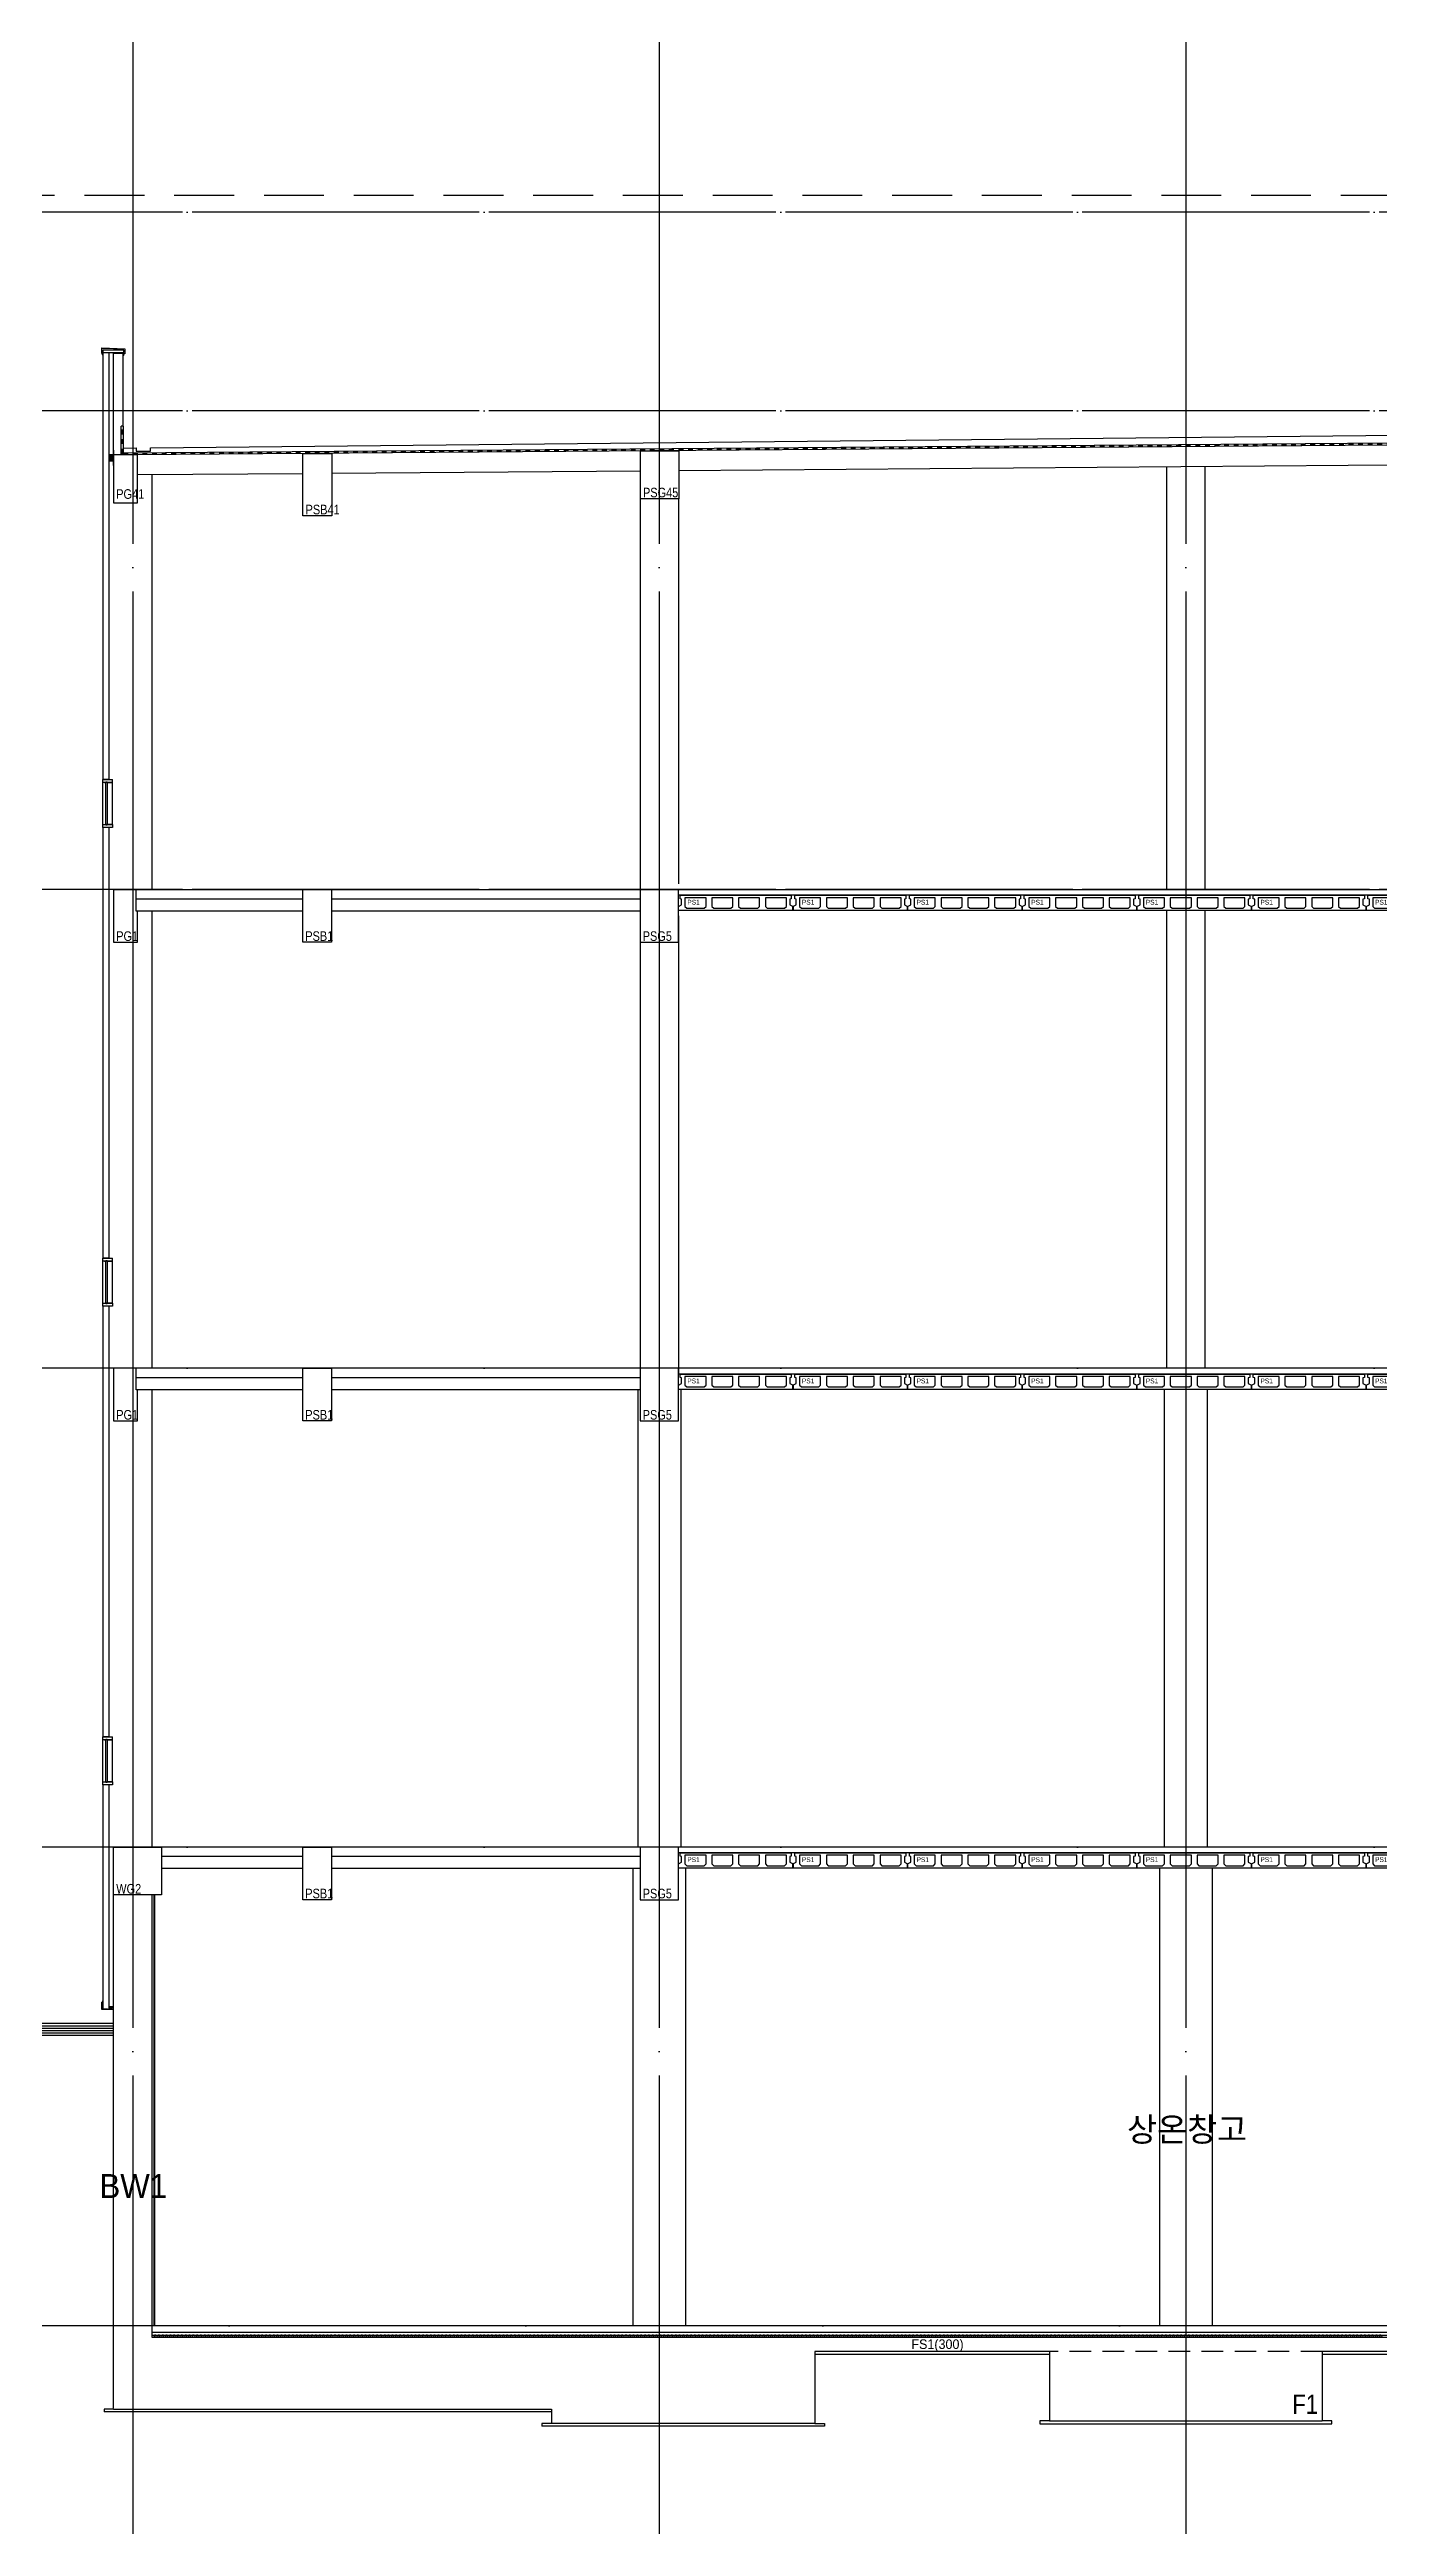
# Model space of a CAD drawing. Header units: millimetres. Extents: x 4754612 to 5801174, y 2368242 to 2777223.
# Drawn here: x 5450499 to 5478287, y 2406822 to 2458563 of the extents above; entities that cross this region are included whole.
import ezdxf
from ezdxf.enums import TextEntityAlignment as Align

# ---------------------------------------------------------------- set-up
doc = ezdxf.new("R2010")
doc.units = ezdxf.units.MM
doc.header["$LTSCALE"] = 1000
for name, pattern in [('03 단지-0902$0$HIDDEN', [0.375, 0.25, -0.125]), ('ACAD_ISO12W100', [21, 12, -3, 0, -3, 0, -3]), ('CEN', [6.2, 6, -0.1, 0, -0.1]), ('HID', [0.345, 0.225, -0.12]), ('HIDDEN', [2, 1, -1])]:
    doc.linetypes.add(name, pattern=pattern)
doc.layers.get('DEFPOINTS').update_dxf_attribs({"color": 151})
for name, color, linetype in [('A-ELE-8', 8, 'Continuous'), ('A-FIN-4', 9, 'Continuous'), ('A-FIN-5', 8, 'Continuous'), ('A-FIN-6', 6, 'Continuous'), ('A-HAT-251', 251, 'Continuous'), ('A-STEEL-7', 7, 'Continuous'), ('A-중심선', 10, 'CEN'), ('AA-DWXM-WIND', 4, 'Continuous'), ('CON', 2, 'Continuous'), ('ELE-06', 6, 'Continuous'), ('ELE-2', 4, 'Continuous'), ('ELE-3', 6, 'Continuous'), ('ELE06', 6, 'Continuous'), ('FIN-1', 9, 'Continuous'), ('HAT-252', 252, 'Continuous'), ('KZ_횡단_암선2', 8, 'ACAD_ISO12W100'), ('PIR판넬', 4, 'Continuous'), ('Xref_SEC$0$A-STL', 6, 'Continuous'), ('판넬_PIR 우레탄', 4, 'Continuous')]:
    doc.layers.add(name, color=color, linetype=linetype)
doc.layers.add('Guide-line', color=151, linetype='Continuous', plot=False)
doc.styles.add('A.NARROW', font='ARIALN.TTF')
doc.styles.add('돋움', font='')
doc.styles.get('돋움').set_extended_font_data('Dotum')

# ---------------------------------------------------------------- blocks, each defined once
blk = doc.blocks.new('zw$F401')
at = {"layer": 'CON'}
for points in [[(-2290, -200), (-2290, -80), (-2320, -70), (-2320, 0), (0, 0), (0, -70), (-30, -80), (-30, -200), (38, -230), (38, -308), (26, -320), (-2346, -320), (-2358, -308), (-2358, -230)], [(-1660, -50), (-1660, -230), (-1620, -270), (-1260, -270), (-1220, -230), (-1220, -50)], [(-660, -50), (-1100, -50), (-1100, -230), (-1060, -270), (-700, -270), (-660, -230)]]:
    blk.add_lwpolyline(points, close=True, dxfattribs=at)
for points in [[(-1780, -50), (-2220, -50), (-2220, -230), (-2180, -270), (-1820, -270), (-1780, -230), (-1780, -50)], [(-540, -50), (-540, -230), (-500, -270), (-140, -270), (-100, -230), (-100, -50), (-540, -50)]]:
    blk.add_lwpolyline(points, dxfattribs=at)
at = {"layer": 'DEFPOINTS', "style": 'A.NARROW'}
blk.add_text('PS1', height=100, dxfattribs=at).set_placement((-2171, -144), align=Align.MIDDLE_LEFT)
blk = doc.blocks.new('*U31')
at = {"layer": 'AA-DWXM-WIND', "color": 250}
for p, q in [((0, 60), (0, 940)), ((200, 60), (200, 940))]:
    blk.add_line(p, q, dxfattribs=at)
at = {"layer": 'AA-DWXM-WIND'}
for p, q in [((113, 943), (137, 943)), ((113, 57), (137, 57)), ((163, 60), (140, 60))]:
    blk.add_line(p, q, dxfattribs=at)
for points in [[(200, 940), (200, 1000), (0, 1000)], [(0, 940), (110, 940), (0, 940), (0, 1000)], [(109, 940), (111, 937), (112, 937), (113, 936)], [(110, 940), (112, 946), (138, 946), (140, 940)], [(137, 57), (137, 943), (113, 943), (113, 57)], [(141, 940), (139, 937), (138, 937), (137, 936)], [(163, 940), (140, 940), (200, 940)], [(0, 60), (110, 60), (0, 60), (0, 0), (200, 0), (200, 60), (140, 60), (138, 54), (112, 54), (110, 60)], [(109, 60), (111, 63), (112, 63), (113, 64)], [(141, 60), (139, 63), (138, 63), (137, 64)]]:
    blk.add_lwpolyline(points, dxfattribs=at)
blk = doc.blocks.new('A$C73470D34')
at = {"layer": 'CON'}
blk.add_lwpolyline([(0, 0), (0, -1100), (500, -1100), (500, -450), (470, -450), (470, 0)], close=True, dxfattribs=at)
at = {"layer": 'DEFPOINTS', "style": 'A.NARROW'}
blk.add_text('PG1', height=200, dxfattribs=at).set_placement((54, -972, 0), align=Align.MIDDLE_LEFT)
blk = doc.blocks.new('zw$96D2')
at = {"layer": 'CON'}
blk.add_lwpolyline([(1000, -1000), (0, -1000), (0, 0), (1000, 0)], close=True, dxfattribs=at)
at = {"layer": 'DEFPOINTS', "style": 'A.NARROW'}
blk.add_text('WG2', height=200, dxfattribs=at).set_placement((54, -872, 0), align=Align.MIDDLE_LEFT)
blk = doc.blocks.new('각-50X100')
at = {"layer": 'A-STEEL-7', "color": 1}
for p, q in [((-22.7, -2.3), (22.7, -97.7)), ((-22.7, -97.7), (22.7, -2.3))]:
    blk.add_line(p, q, dxfattribs=at)
at = {"layer": 'A-STEEL-7'}
blk.add_lwpolyline([(-25, 0), (25, 0), (25, -100), (-25, -100)], close=True, dxfattribs=at)
at = {"layer": 'A-STEEL-7', "color": 251}
blk.add_lwpolyline([(-22.7, -2.3), (22.7, -2.3), (22.7, -97.7), (-22.7, -97.7)], close=True, dxfattribs=at)
blk = doc.blocks.new('*U198')
at = {"layer": 'A-HAT-251'}
for points in [[(-66427, 0), (-66455, 0), (-66467, 45), (-66495, 45), (-66507, 0)], [(-66347, 0), (-66375, 0), (-66387, 45), (-66415, 45), (-66427, 0)], [(-66267, 0), (-66295, 0), (-66307, 45), (-66335, 45), (-66347, 0)], [(-66187, 0), (-66215, 0), (-66227, 45), (-66255, 45), (-66267, 0)], [(-66107, 0), (-66135, 0), (-66147, 45), (-66175, 45), (-66187, 0)], [(-66027, 0), (-66055, 0), (-66067, 45), (-66095, 45), (-66107, 0)], [(-65947, 0), (-65975, 0), (-65987, 45), (-66015, 45), (-66027, 0)], [(-65867, 0), (-65895, 0), (-65907, 45), (-65935, 45), (-65947, 0)], [(-65787, 0), (-65815, 0), (-65827, 45), (-65855, 45), (-65867, 0)], [(-65707, 0), (-65735, 0), (-65747, 45), (-65775, 45), (-65787, 0)], [(-65627, 0), (-65655, 0), (-65667, 45), (-65695, 45), (-65707, 0)], [(-65547, 0), (-65575, 0), (-65587, 45), (-65615, 45), (-65627, 0)], [(-65467, 0), (-65495, 0), (-65507, 45), (-65535, 45), (-65547, 0)], [(-65387, 0), (-65415, 0), (-65427, 45), (-65455, 45), (-65467, 0)], [(-65307, 0), (-65335, 0), (-65347, 45), (-65375, 45), (-65387, 0)], [(-65227, 0), (-65255, 0), (-65267, 45), (-65295, 45), (-65307, 0)], [(-65147, 0), (-65175, 0), (-65187, 45), (-65215, 45), (-65227, 0)], [(-65067, 0), (-65095, 0), (-65107, 45), (-65135, 45), (-65147, 0)], [(-64987, 0), (-65015, 0), (-65027, 45), (-65055, 45), (-65067, 0)], [(-64907, 0), (-64935, 0), (-64947, 45), (-64975, 45), (-64987, 0)], [(-64827, 0), (-64855, 0), (-64867, 45), (-64895, 45), (-64907, 0)], [(-64747, 0), (-64775, 0), (-64787, 45), (-64815, 45), (-64827, 0)], [(-64667, 0), (-64695, 0), (-64707, 45), (-64735, 45), (-64747, 0)], [(-64587, 0), (-64615, 0), (-64627, 45), (-64655, 45), (-64667, 0)], [(-64507, 0), (-64535, 0), (-64547, 45), (-64575, 45), (-64587, 0)], [(-64427, 0), (-64455, 0), (-64467, 45), (-64495, 45), (-64507, 0)], [(-64347, 0), (-64375, 0), (-64387, 45), (-64415, 45), (-64427, 0)], [(-64267, 0), (-64295, 0), (-64307, 45), (-64335, 45), (-64347, 0)], [(-64187, 0), (-64215, 0), (-64227, 45), (-64255, 45), (-64267, 0)], [(-64107, 0), (-64135, 0), (-64147, 45), (-64175, 45), (-64187, 0)], [(-64027, 0), (-64055, 0), (-64067, 45), (-64095, 45), (-64107, 0)], [(-63947, 0), (-63975, 0), (-63987, 45), (-64015, 45), (-64027, 0)], [(-63867, 0), (-63895, 0), (-63907, 45), (-63935, 45), (-63947, 0)], [(-63787, 0), (-63815, 0), (-63827, 45), (-63855, 45), (-63867, 0)], [(-63707, 0), (-63735, 0), (-63747, 45), (-63775, 45), (-63787, 0)], [(-63627, 0), (-63655, 0), (-63667, 45), (-63695, 45), (-63707, 0)], [(-63547, 0), (-63575, 0), (-63587, 45), (-63615, 45), (-63627, 0)], [(-63467, 0), (-63495, 0), (-63507, 45), (-63535, 45), (-63547, 0)], [(-63387, 0), (-63415, 0), (-63427, 45), (-63455, 45), (-63467, 0)], [(-63307, 0), (-63335, 0), (-63347, 45), (-63375, 45), (-63387, 0)], [(-63227, 0), (-63255, 0), (-63267, 45), (-63295, 45), (-63307, 0)], [(-63147, 0), (-63175, 0), (-63187, 45), (-63215, 45), (-63227, 0)], [(-63067, 0), (-63095, 0), (-63107, 45), (-63135, 45), (-63147, 0)], [(-62987, 0), (-63015, 0), (-63027, 45), (-63055, 45), (-63067, 0)], [(-62907, 0), (-62935, 0), (-62947, 45), (-62975, 45), (-62987, 0)], [(-62827, 0), (-62855, 0), (-62867, 45), (-62895, 45), (-62907, 0)], [(-62747, 0), (-62775, 0), (-62787, 45), (-62815, 45), (-62827, 0)], [(-62667, 0), (-62695, 0), (-62707, 45), (-62735, 45), (-62747, 0)], [(-62587, 0), (-62615, 0), (-62627, 45), (-62655, 45), (-62667, 0)], [(-62507, 0), (-62535, 0), (-62547, 45), (-62575, 45), (-62587, 0)], [(-62427, 0), (-62455, 0), (-62467, 45), (-62495, 45), (-62507, 0)], [(-62347, 0), (-62375, 0), (-62387, 45), (-62415, 45), (-62427, 0)], [(-62267, 0), (-62295, 0), (-62307, 45), (-62335, 45), (-62347, 0)], [(-62187, 0), (-62215, 0), (-62227, 45), (-62255, 45), (-62267, 0)], [(-62107, 0), (-62135, 0), (-62147, 45), (-62175, 45), (-62187, 0)], [(-62027, 0), (-62055, 0), (-62067, 45), (-62095, 45), (-62107, 0)], [(-61947, 0), (-61975, 0), (-61987, 45), (-62015, 45), (-62027, 0)], [(-61867, 0), (-61895, 0), (-61907, 45), (-61935, 45), (-61947, 0)], [(-61787, 0), (-61815, 0), (-61827, 45), (-61855, 45), (-61867, 0)], [(-61707, 0), (-61735, 0), (-61747, 45), (-61775, 45), (-61787, 0)], [(-61627, 0), (-61655, 0), (-61667, 45), (-61695, 45), (-61707, 0)], [(-61547, 0), (-61575, 0), (-61587, 45), (-61615, 45), (-61627, 0)], [(-61467, 0), (-61495, 0), (-61507, 45), (-61535, 45), (-61547, 0)], [(-61387, 0), (-61415, 0), (-61427, 45), (-61455, 45), (-61467, 0)], [(-61307, 0), (-61335, 0), (-61347, 45), (-61375, 45), (-61387, 0)], [(-61227, 0), (-61255, 0), (-61267, 45), (-61295, 45), (-61307, 0)], [(-61147, 0), (-61175, 0), (-61187, 45), (-61215, 45), (-61227, 0)], [(-61067, 0), (-61095, 0), (-61107, 45), (-61135, 45), (-61147, 0)], [(-60987, 0), (-61015, 0), (-61027, 45), (-61055, 45), (-61067, 0)], [(-60907, 0), (-60935, 0), (-60947, 45), (-60975, 45), (-60987, 0)], [(-60827, 0), (-60855, 0), (-60867, 45), (-60895, 45), (-60907, 0)], [(-60747, 0), (-60775, 0), (-60787, 45), (-60815, 45), (-60827, 0)], [(-60667, 0), (-60695, 0), (-60707, 45), (-60735, 45), (-60747, 0)], [(-60587, 0), (-60615, 0), (-60627, 45), (-60655, 45), (-60667, 0)], [(-60507, 0), (-60535, 0), (-60547, 45), (-60575, 45), (-60587, 0)], [(-60427, 0), (-60455, 0), (-60467, 45), (-60495, 45), (-60507, 0)], [(-60347, 0), (-60375, 0), (-60387, 45), (-60415, 45), (-60427, 0)], [(-60267, 0), (-60295, 0), (-60307, 45), (-60335, 45), (-60347, 0)], [(-60187, 0), (-60215, 0), (-60227, 45), (-60255, 45), (-60267, 0)], [(-60107, 0), (-60135, 0), (-60147, 45), (-60175, 45), (-60187, 0)], [(-60027, 0), (-60055, 0), (-60067, 45), (-60095, 45), (-60107, 0)], [(-59947, 0), (-59975, 0), (-59987, 45), (-60015, 45), (-60027, 0)], [(-59867, 0), (-59895, 0), (-59907, 45), (-59935, 45), (-59947, 0)], [(-59787, 0), (-59815, 0), (-59827, 45), (-59855, 45), (-59867, 0)], [(-59707, 0), (-59735, 0), (-59747, 45), (-59775, 45), (-59787, 0)], [(-59627, 0), (-59655, 0), (-59667, 45), (-59695, 45), (-59707, 0)], [(-59547, 0), (-59575, 0), (-59587, 45), (-59615, 45), (-59627, 0)], [(-59467, 0), (-59495, 0), (-59507, 45), (-59535, 45), (-59547, 0)], [(-59387, 0), (-59415, 0), (-59427, 45), (-59455, 45), (-59467, 0)], [(-59307, 0), (-59335, 0), (-59347, 45), (-59375, 45), (-59387, 0)], [(-59227, 0), (-59255, 0), (-59267, 45), (-59295, 45), (-59307, 0)], [(-59147, 0), (-59175, 0), (-59187, 45), (-59215, 45), (-59227, 0)], [(-59067, 0), (-59095, 0), (-59107, 45), (-59135, 45), (-59147, 0)], [(-58987, 0), (-59015, 0), (-59027, 45), (-59055, 45), (-59067, 0)], [(-58907, 0), (-58935, 0), (-58947, 45), (-58975, 45), (-58987, 0)], [(-58827, 0), (-58855, 0), (-58867, 45), (-58895, 45), (-58907, 0)], [(-58747, 0), (-58775, 0), (-58787, 45), (-58815, 45), (-58827, 0)], [(-58667, 0), (-58695, 0), (-58707, 45), (-58735, 45), (-58747, 0)], [(-58587, 0), (-58615, 0), (-58627, 45), (-58655, 45), (-58667, 0)], [(-58507, 0), (-58535, 0), (-58547, 45), (-58575, 45), (-58587, 0)], [(-58427, 0), (-58455, 0), (-58467, 45), (-58495, 45), (-58507, 0)], [(-58347, 0), (-58375, 0), (-58387, 45), (-58415, 45), (-58427, 0)], [(-58267, 0), (-58295, 0), (-58307, 45), (-58335, 45), (-58347, 0)], [(-58187, 0), (-58215, 0), (-58227, 45), (-58255, 45), (-58267, 0)], [(-58107, 0), (-58135, 0), (-58147, 45), (-58175, 45), (-58187, 0)], [(-58027, 0), (-58055, 0), (-58067, 45), (-58095, 45), (-58107, 0)], [(-57947, 0), (-57975, 0), (-57987, 45), (-58015, 45), (-58027, 0)], [(-57867, 0), (-57895, 0), (-57907, 45), (-57935, 45), (-57947, 0)], [(-57787, 0), (-57815, 0), (-57827, 45), (-57855, 45), (-57867, 0)], [(-57707, 0), (-57735, 0), (-57747, 45), (-57775, 45), (-57787, 0)], [(-57627, 0), (-57655, 0), (-57667, 45), (-57695, 45), (-57707, 0)], [(-57547, 0), (-57575, 0), (-57587, 45), (-57615, 45), (-57627, 0)], [(-57467, 0), (-57495, 0), (-57507, 45), (-57535, 45), (-57547, 0)], [(-57387, 0), (-57415, 0), (-57427, 45), (-57455, 45), (-57467, 0)], [(-57307, 0), (-57335, 0), (-57347, 45), (-57375, 45), (-57387, 0)], [(-57227, 0), (-57255, 0), (-57267, 45), (-57295, 45), (-57307, 0)], [(-57147, 0), (-57175, 0), (-57187, 45), (-57215, 45), (-57227, 0)], [(-57067, 0), (-57095, 0), (-57107, 45), (-57135, 45), (-57147, 0)], [(-56987, 0), (-57015, 0), (-57027, 45), (-57055, 45), (-57067, 0)], [(-56907, 0), (-56935, 0), (-56947, 45), (-56975, 45), (-56987, 0)], [(-56827, 0), (-56855, 0), (-56867, 45), (-56895, 45), (-56907, 0)], [(-56747, 0), (-56775, 0), (-56787, 45), (-56815, 45), (-56827, 0)], [(-56667, 0), (-56695, 0), (-56707, 45), (-56735, 45), (-56747, 0)], [(-56587, 0), (-56615, 0), (-56627, 45), (-56655, 45), (-56667, 0)], [(-56507, 0), (-56535, 0), (-56547, 45), (-56575, 45), (-56587, 0)], [(-56427, 0), (-56455, 0), (-56467, 45), (-56495, 45), (-56507, 0)], [(-56347, 0), (-56375, 0), (-56387, 45), (-56415, 45), (-56427, 0)], [(-56267, 0), (-56295, 0), (-56307, 45), (-56335, 45), (-56347, 0)], [(-56187, 0), (-56215, 0), (-56227, 45), (-56255, 45), (-56267, 0)], [(-56107, 0), (-56135, 0), (-56147, 45), (-56175, 45), (-56187, 0)], [(-56027, 0), (-56055, 0), (-56067, 45), (-56095, 45), (-56107, 0)], [(-55947, 0), (-55975, 0), (-55987, 45), (-56015, 45), (-56027, 0)], [(-55867, 0), (-55895, 0), (-55907, 45), (-55935, 45), (-55947, 0)], [(-55787, 0), (-55815, 0), (-55827, 45), (-55855, 45), (-55867, 0)], [(-55707, 0), (-55735, 0), (-55747, 45), (-55775, 45), (-55787, 0)], [(-55627, 0), (-55655, 0), (-55667, 45), (-55695, 45), (-55707, 0)], [(-55547, 0), (-55575, 0), (-55587, 45), (-55615, 45), (-55627, 0)], [(-55467, 0), (-55495, 0), (-55507, 45), (-55535, 45), (-55547, 0)], [(-55387, 0), (-55415, 0), (-55427, 45), (-55455, 45), (-55467, 0)], [(-55307, 0), (-55335, 0), (-55347, 45), (-55375, 45), (-55387, 0)], [(-55227, 0), (-55255, 0), (-55267, 45), (-55295, 45), (-55307, 0)], [(-55147, 0), (-55175, 0), (-55187, 45), (-55215, 45), (-55227, 0)], [(-55067, 0), (-55095, 0), (-55107, 45), (-55135, 45), (-55147, 0)], [(-54987, 0), (-55015, 0), (-55027, 45), (-55055, 45), (-55067, 0)], [(-54907, 0), (-54935, 0), (-54947, 45), (-54975, 45), (-54987, 0)], [(-54827, 0), (-54855, 0), (-54867, 45), (-54895, 45), (-54907, 0)], [(-54747, 0), (-54775, 0), (-54787, 45), (-54815, 45), (-54827, 0)], [(-54667, 0), (-54695, 0), (-54707, 45), (-54735, 45), (-54747, 0)], [(-54587, 0), (-54615, 0), (-54627, 45), (-54655, 45), (-54667, 0)], [(-54507, 0), (-54535, 0), (-54547, 45), (-54575, 45), (-54587, 0)], [(-54427, 0), (-54455, 0), (-54467, 45), (-54495, 45), (-54507, 0)], [(-54347, 0), (-54375, 0), (-54387, 45), (-54415, 45), (-54427, 0)], [(-54267, 0), (-54295, 0), (-54307, 45), (-54335, 45), (-54347, 0)], [(-54187, 0), (-54215, 0), (-54227, 45), (-54255, 45), (-54267, 0)], [(-54107, 0), (-54135, 0), (-54147, 45), (-54175, 45), (-54187, 0)], [(-54027, 0), (-54055, 0), (-54067, 45), (-54095, 45), (-54107, 0)], [(-53947, 0), (-53975, 0), (-53987, 45), (-54015, 45), (-54027, 0)], [(-53867, 0), (-53895, 0), (-53907, 45), (-53935, 45), (-53947, 0)], [(-53787, 0), (-53815, 0), (-53827, 45), (-53855, 45), (-53867, 0)], [(-53707, 0), (-53735, 0), (-53747, 45), (-53775, 45), (-53787, 0)], [(-53627, 0), (-53655, 0), (-53667, 45), (-53695, 45), (-53707, 0)], [(-53547, 0), (-53575, 0), (-53587, 45), (-53615, 45), (-53627, 0)], [(-53467, 0), (-53495, 0), (-53507, 45), (-53535, 45), (-53547, 0)], [(-53387, 0), (-53415, 0), (-53427, 45), (-53455, 45), (-53467, 0)], [(-53307, 0), (-53335, 0), (-53347, 45), (-53375, 45), (-53387, 0)], [(-53227, 0), (-53255, 0), (-53267, 45), (-53295, 45), (-53307, 0)], [(-53147, 0), (-53175, 0), (-53187, 45), (-53215, 45), (-53227, 0)], [(-53067, 0), (-53095, 0), (-53107, 45), (-53135, 45), (-53147, 0)], [(-52987, 0), (-53015, 0), (-53027, 45), (-53055, 45), (-53067, 0)], [(-52907, 0), (-52935, 0), (-52947, 45), (-52975, 45), (-52987, 0)], [(-52827, 0), (-52855, 0), (-52867, 45), (-52895, 45), (-52907, 0)], [(-52747, 0), (-52775, 0), (-52787, 45), (-52815, 45), (-52827, 0)], [(-52667, 0), (-52695, 0), (-52707, 45), (-52735, 45), (-52747, 0)], [(-52587, 0), (-52615, 0), (-52627, 45), (-52655, 45), (-52667, 0)], [(-52507, 0), (-52535, 0), (-52547, 45), (-52575, 45), (-52587, 0)], [(-52427, 0), (-52455, 0), (-52467, 45), (-52495, 45), (-52507, 0)], [(-52347, 0), (-52375, 0), (-52387, 45), (-52415, 45), (-52427, 0)], [(-52267, 0), (-52295, 0), (-52307, 45), (-52335, 45), (-52347, 0)], [(-52187, 0), (-52215, 0), (-52227, 45), (-52255, 45), (-52267, 0)], [(-52107, 0), (-52135, 0), (-52147, 45), (-52175, 45), (-52187, 0)], [(-52027, 0), (-52055, 0), (-52067, 45), (-52095, 45), (-52107, 0)], [(-51947, 0), (-51975, 0), (-51987, 45), (-52015, 45), (-52027, 0)], [(-51867, 0), (-51895, 0), (-51907, 45), (-51935, 45), (-51947, 0)], [(-51787, 0), (-51815, 0), (-51827, 45), (-51855, 45), (-51867, 0)], [(-51707, 0), (-51735, 0), (-51747, 45), (-51775, 45), (-51787, 0)], [(-51627, 0), (-51655, 0), (-51667, 45), (-51695, 45), (-51707, 0)], [(-51547, 0), (-51575, 0), (-51587, 45), (-51615, 45), (-51627, 0)], [(-51467, 0), (-51495, 0), (-51507, 45), (-51535, 45), (-51547, 0)], [(-51387, 0), (-51415, 0), (-51427, 45), (-51455, 45), (-51467, 0)], [(-51307, 0), (-51335, 0), (-51347, 45), (-51375, 45), (-51387, 0)], [(-51227, 0), (-51255, 0), (-51267, 45), (-51295, 45), (-51307, 0)], [(-51147, 0), (-51175, 0), (-51187, 45), (-51215, 45), (-51227, 0)], [(-51067, 0), (-51095, 0), (-51107, 45), (-51135, 45), (-51147, 0)], [(-50987, 0), (-51015, 0), (-51027, 45), (-51055, 45), (-51067, 0)], [(-50907, 0), (-50935, 0), (-50947, 45), (-50975, 45), (-50987, 0)], [(-50827, 0), (-50855, 0), (-50867, 45), (-50895, 45), (-50907, 0)], [(-50747, 0), (-50775, 0), (-50787, 45), (-50815, 45), (-50827, 0)], [(-50667, 0), (-50695, 0), (-50707, 45), (-50735, 45), (-50747, 0)], [(-50587, 0), (-50615, 0), (-50627, 45), (-50655, 45), (-50667, 0)], [(-50507, 0), (-50535, 0), (-50547, 45), (-50575, 45), (-50587, 0)], [(-50427, 0), (-50455, 0), (-50467, 45), (-50495, 45), (-50507, 0)], [(-50347, 0), (-50375, 0), (-50387, 45), (-50415, 45), (-50427, 0)], [(-50267, 0), (-50295, 0), (-50307, 45), (-50335, 45), (-50347, 0)], [(-50187, 0), (-50215, 0), (-50227, 45), (-50255, 45), (-50267, 0)], [(-50107, 0), (-50135, 0), (-50147, 45), (-50175, 45), (-50187, 0)], [(-50027, 0), (-50055, 0), (-50067, 45), (-50095, 45), (-50107, 0)], [(-49947, 0), (-49975, 0), (-49987, 45), (-50015, 45), (-50027, 0)], [(-49867, 0), (-49895, 0), (-49907, 45), (-49935, 45), (-49947, 0)], [(-49787, 0), (-49815, 0), (-49827, 45), (-49855, 45), (-49867, 0)], [(-49707, 0), (-49735, 0), (-49747, 45), (-49775, 45), (-49787, 0)], [(-49627, 0), (-49655, 0), (-49667, 45), (-49695, 45), (-49707, 0)], [(-49547, 0), (-49575, 0), (-49587, 45), (-49615, 45), (-49627, 0)], [(-49467, 0), (-49495, 0), (-49507, 45), (-49535, 45), (-49547, 0)], [(-49387, 0), (-49415, 0), (-49427, 45), (-49455, 45), (-49467, 0)], [(-49307, 0), (-49335, 0), (-49347, 45), (-49375, 45), (-49387, 0)], [(-49227, 0), (-49255, 0), (-49267, 45), (-49295, 45), (-49307, 0)], [(-49147, 0), (-49175, 0), (-49187, 45), (-49215, 45), (-49227, 0)], [(-49067, 0), (-49095, 0), (-49107, 45), (-49135, 45), (-49147, 0)], [(-48987, 0), (-49015, 0), (-49027, 45), (-49055, 45), (-49067, 0)], [(-48907, 0), (-48935, 0), (-48947, 45), (-48975, 45), (-48987, 0)], [(-48827, 0), (-48855, 0), (-48867, 45), (-48895, 45), (-48907, 0)], [(-48747, 0), (-48775, 0), (-48787, 45), (-48815, 45), (-48827, 0)], [(-48667, 0), (-48695, 0), (-48707, 45), (-48735, 45), (-48747, 0)], [(-48587, 0), (-48615, 0), (-48627, 45), (-48655, 45), (-48667, 0)], [(-48507, 0), (-48535, 0), (-48547, 45), (-48575, 45), (-48587, 0)], [(-48427, 0), (-48455, 0), (-48467, 45), (-48495, 45), (-48507, 0)], [(-48347, 0), (-48375, 0), (-48387, 45), (-48415, 45), (-48427, 0)], [(-48267, 0), (-48295, 0), (-48307, 45), (-48335, 45), (-48347, 0)], [(-48187, 0), (-48215, 0), (-48227, 45), (-48255, 45), (-48267, 0)], [(-48107, 0), (-48135, 0), (-48147, 45), (-48175, 45), (-48187, 0)], [(-48027, 0), (-48055, 0), (-48067, 45), (-48095, 45), (-48107, 0)], [(-47947, 0), (-47975, 0), (-47987, 45), (-48015, 45), (-48027, 0)], [(-47867, 0), (-47895, 0), (-47907, 45), (-47935, 45), (-47947, 0)], [(-47787, 0), (-47815, 0), (-47827, 45), (-47855, 45), (-47867, 0)], [(-47707, 0), (-47735, 0), (-47747, 45), (-47775, 45), (-47787, 0)], [(-47627, 0), (-47655, 0), (-47667, 45), (-47695, 45), (-47707, 0)], [(-47547, 0), (-47575, 0), (-47587, 45), (-47615, 45), (-47627, 0)], [(-47467, 0), (-47495, 0), (-47507, 45), (-47535, 45), (-47547, 0)], [(-47387, 0), (-47415, 0), (-47427, 45), (-47455, 45), (-47467, 0)], [(-47307, 0), (-47335, 0), (-47347, 45), (-47375, 45), (-47387, 0)], [(-47227, 0), (-47255, 0), (-47267, 45), (-47295, 45), (-47307, 0)], [(-47147, 0), (-47175, 0), (-47187, 45), (-47215, 45), (-47227, 0)], [(-47067, 0), (-47095, 0), (-47107, 45), (-47135, 45), (-47147, 0)], [(-46987, 0), (-47015, 0), (-47027, 45), (-47055, 45), (-47067, 0)], [(-46907, 0), (-46935, 0), (-46947, 45), (-46975, 45), (-46987, 0)], [(-46827, 0), (-46855, 0), (-46867, 45), (-46895, 45), (-46907, 0)], [(-46747, 0), (-46775, 0), (-46787, 45), (-46815, 45), (-46827, 0)], [(-46667, 0), (-46695, 0), (-46707, 45), (-46735, 45), (-46747, 0)], [(-46587, 0), (-46615, 0), (-46627, 45), (-46655, 45), (-46667, 0)], [(-46507, 0), (-46535, 0), (-46547, 45), (-46575, 45), (-46587, 0)], [(-46427, 0), (-46455, 0), (-46467, 45), (-46495, 45), (-46507, 0)], [(-46347, 0), (-46375, 0), (-46387, 45), (-46415, 45), (-46427, 0)], [(-46267, 0), (-46295, 0), (-46307, 45), (-46335, 45), (-46347, 0)], [(-46187, 0), (-46215, 0), (-46227, 45), (-46255, 45), (-46267, 0)], [(-46107, 0), (-46135, 0), (-46147, 45), (-46175, 45), (-46187, 0)], [(-46027, 0), (-46055, 0), (-46067, 45), (-46095, 45), (-46107, 0)], [(-45947, 0), (-45975, 0), (-45987, 45), (-46015, 45), (-46027, 0)], [(-45867, 0), (-45895, 0), (-45907, 45), (-45935, 45), (-45947, 0)], [(-45787, 0), (-45815, 0), (-45827, 45), (-45855, 45), (-45867, 0)], [(-45707, 0), (-45735, 0), (-45747, 45), (-45775, 45), (-45787, 0)], [(-45627, 0), (-45655, 0), (-45667, 45), (-45695, 45), (-45707, 0)], [(-45547, 0), (-45575, 0), (-45587, 45), (-45615, 45), (-45627, 0)], [(-45467, 0), (-45495, 0), (-45507, 45), (-45535, 45), (-45547, 0)], [(-45387, 0), (-45415, 0), (-45427, 45), (-45455, 45), (-45467, 0)], [(-45307, 0), (-45335, 0), (-45347, 45), (-45375, 45), (-45387, 0)], [(-45227, 0), (-45255, 0), (-45267, 45), (-45295, 45), (-45307, 0)], [(-45147, 0), (-45175, 0), (-45187, 45), (-45215, 45), (-45227, 0)], [(-45067, 0), (-45095, 0), (-45107, 45), (-45135, 45), (-45147, 0)], [(-44987, 0), (-45015, 0), (-45027, 45), (-45055, 45), (-45067, 0)], [(-44907, 0), (-44935, 0), (-44947, 45), (-44975, 45), (-44987, 0)], [(-44827, 0), (-44855, 0), (-44867, 45), (-44895, 45), (-44907, 0)], [(-44747, 0), (-44775, 0), (-44787, 45), (-44815, 45), (-44827, 0)], [(-44667, 0), (-44695, 0), (-44707, 45), (-44735, 45), (-44747, 0)], [(-44587, 0), (-44615, 0), (-44627, 45), (-44655, 45), (-44667, 0)], [(-44507, 0), (-44535, 0), (-44547, 45), (-44575, 45), (-44587, 0)], [(-44427, 0), (-44455, 0), (-44467, 45), (-44495, 45), (-44507, 0)], [(-44347, 0), (-44375, 0), (-44387, 45), (-44415, 45), (-44427, 0)], [(-44267, 0), (-44295, 0), (-44307, 45), (-44335, 45), (-44347, 0)], [(-44187, 0), (-44215, 0), (-44227, 45), (-44255, 45), (-44267, 0)], [(-44107, 0), (-44135, 0), (-44147, 45), (-44175, 45), (-44187, 0)], [(-44027, 0), (-44055, 0), (-44067, 45), (-44095, 45), (-44107, 0)], [(-43947, 0), (-43975, 0), (-43987, 45), (-44015, 45), (-44027, 0)], [(-43867, 0), (-43895, 0), (-43907, 45), (-43935, 45), (-43947, 0)], [(-43787, 0), (-43815, 0), (-43827, 45), (-43855, 45), (-43867, 0)], [(-43707, 0), (-43735, 0), (-43747, 45), (-43775, 45), (-43787, 0)], [(-43627, 0), (-43655, 0), (-43667, 45), (-43695, 45), (-43707, 0)], [(-43547, 0), (-43575, 0), (-43587, 45), (-43615, 45), (-43627, 0)], [(-43467, 0), (-43495, 0), (-43507, 45), (-43535, 45), (-43547, 0)], [(-43387, 0), (-43415, 0), (-43427, 45), (-43455, 45), (-43467, 0)], [(-43307, 0), (-43335, 0), (-43347, 45), (-43375, 45), (-43387, 0)], [(-43227, 0), (-43255, 0), (-43267, 45), (-43295, 45), (-43307, 0)], [(-43147, 0), (-43175, 0), (-43187, 45), (-43215, 45), (-43227, 0)], [(-43067, 0), (-43095, 0), (-43107, 45), (-43135, 45), (-43147, 0)], [(-42987, 0), (-43015, 0), (-43027, 45), (-43055, 45), (-43067, 0)], [(-42907, 0), (-42935, 0), (-42947, 45), (-42975, 45), (-42987, 0)], [(-42827, 0), (-42855, 0), (-42867, 45), (-42895, 45), (-42907, 0)], [(-42747, 0), (-42775, 0), (-42787, 45), (-42815, 45), (-42827, 0)], [(-42667, 0), (-42695, 0), (-42707, 45), (-42735, 45), (-42747, 0)], [(-42587, 0), (-42615, 0), (-42627, 45), (-42655, 45), (-42667, 0)], [(-42507, 0), (-42535, 0), (-42547, 45), (-42575, 45), (-42587, 0)], [(-42427, 0), (-42455, 0), (-42467, 45), (-42495, 45), (-42507, 0)], [(-42347, 0), (-42375, 0), (-42387, 45), (-42415, 45), (-42427, 0)], [(-42267, 0), (-42295, 0), (-42307, 45), (-42335, 45), (-42347, 0)], [(-42187, 0), (-42215, 0), (-42227, 45), (-42255, 45), (-42267, 0)], [(-42107, 0), (-42135, 0), (-42147, 45), (-42175, 45), (-42187, 0)], [(-42027, 0), (-42055, 0), (-42067, 45), (-42095, 45), (-42107, 0)], [(-41947, 0), (-41975, 0), (-41987, 45), (-42015, 45), (-42027, 0)], [(-41867, 0), (-41895, 0), (-41907, 45), (-41935, 45), (-41947, 0)], [(-41787, 0), (-41815, 0), (-41827, 45), (-41855, 45), (-41867, 0)], [(-41707, 0), (-41735, 0), (-41747, 45), (-41775, 45), (-41787, 0)], [(-41627, 0), (-41655, 0), (-41667, 45), (-41695, 45), (-41707, 0)], [(-41547, 0), (-41575, 0), (-41587, 45), (-41615, 45), (-41627, 0)], [(-41467, 0), (-41495, 0), (-41507, 45), (-41535, 45), (-41547, 0)], [(-41387, 0), (-41415, 0), (-41427, 45), (-41455, 45), (-41467, 0)], [(-41307, 0), (-41335, 0), (-41347, 45), (-41375, 45), (-41387, 0)], [(-41227, 0), (-41255, 0), (-41267, 45), (-41295, 45), (-41307, 0)], [(-41147, 0), (-41175, 0), (-41187, 45), (-41215, 45), (-41227, 0)], [(-41067, 0), (-41095, 0), (-41107, 45), (-41135, 45), (-41147, 0)], [(-40987, 0), (-41015, 0), (-41027, 45), (-41055, 45), (-41067, 0)], [(-40907, 0), (-40935, 0), (-40947, 45), (-40975, 45), (-40987, 0)], [(-40827, 0), (-40855, 0), (-40867, 45), (-40895, 45), (-40907, 0)]]:
    blk.add_lwpolyline(points, dxfattribs=at)

msp = doc.modelspace()

# ---------------------------------------------------------------- hatches: boundary and pattern name
at = {"layer": 'HAT-252'}
h = msp.add_hatch(dxfattribs=at)
h.set_pattern_fill('CORK', color=256, scale=2.4, style=0)
h.set_pattern_definition([(0, (937485.4836, -868861.7275), (0, 7.62), []), (135, (937489.294, -868865.537), (-15.24000658, -15.24000658), [10.776312, -10.776312]), (135, (937491.199, -868865.537), (-15.24000658, -15.24000658), [10.776312, -10.776312]), (135, (937493.104, -868865.537), (-15.24000658, -15.24000658), [10.776312, -10.776312])])
h.paths.add_polyline_path([(5451838.509, 2450095.23), (5451738.509, 2450095.23), (5451738.509, 2449970.23), (5451838.509, 2449970.23)])

# ---------------------------------------------------------------- linework, layer by layer
at = {"layer": 'A-ELE-8'}
for p, q in [((5452638.509, 2449678.455), (5452638.509, 2441015.382)), ((5473838.509, 2449842.663), (5473838.509, 2441015.382)), ((5474638.509, 2449848.86), (5474638.509, 2441015.382)), ((5462838.509, 2449180.619), (5462838.509, 2441015.382)), ((5463638.509, 2449180.619), (5463638.509, 2441135.382)), ((5452638.509, 2440565.382), (5452638.509, 2431015.382)), ((5462838.509, 2440565.382), (5462838.509, 2431015.382)), ((5463638.509, 2440465.382), (5463638.509, 2430915.382)), ((5473838.509, 2440565.382), (5473838.509, 2431015.382)), ((5474638.509, 2440565.382), (5474638.509, 2431015.382)), ((5452638.509, 2430565.382), (5452638.509, 2421015.382)), ((5462788.509, 2430565.382), (5462788.509, 2421015.382)), ((5463688.509, 2430575.382), (5463688.509, 2421015.382)), ((5473788.509, 2430565.382), (5473788.509, 2421015.382)), ((5474688.509, 2430565.382), (5474688.509, 2421015.382)), ((5462688.509, 2420565.382), (5462688.509, 2411015.382)), ((5463788.509, 2420565.382), (5463788.509, 2411015.382)), ((5473688.509, 2420565.382), (5473688.509, 2411015.382)), ((5474788.509, 2420565.382), (5474788.509, 2411015.382))]:
    msp.add_line(p, q, dxfattribs=at)
for points in [[(5455788.509, 2440565.382), (5452338.509, 2440565.382)], [(5462838.509, 2440565.382), (5456388.509, 2440565.382)], [(5455788.509, 2430565.382), (5452308.509, 2430565.382)], [(5462838.509, 2430565.382), (5456388.509, 2430565.382)], [(5455788.509, 2420565.382), (5452838.509, 2420565.382)], [(5462838.509, 2420565.382), (5456388.509, 2420565.382)]]:
    msp.add_lwpolyline(points, dxfattribs=at)
at = {"layer": 'A-FIN-4'}
for p, q in [((5452608.616, 2450244.083), (5538738.509, 2451105.382)), ((5538739.748, 2450805.381), (5452038.509, 2450133.822)), ((5452038.509, 2450695.23), (5452038.509, 2450133.822)), ((5452038.509, 2450238.382), (5452308.616, 2450241.083)), ((5452308.616, 2450241.083), (5452308.616, 2450171.725)), ((5452308.616, 2450171.725), (5452608.616, 2450171.725)), ((5452608.616, 2450171.725), (5452608.616, 2450244.083))]:
    msp.add_line(p, q, dxfattribs=at)
at = {"layer": 'A-FIN-5', "linetype": 'HIDDEN', "ltscale": 0.1}
for p, q in [((5452018.508, 2450124.731), (5452018.508, 2450695.23)), ((5538739.903, 2450785.382), (5452029.488, 2450113.751)), ((5452018.508, 2450124.731), (5452029.488, 2450113.751))]:
    msp.add_line(p, q, dxfattribs=at)
at = {"layer": 'A-FIN-6'}
for p, q in [((5452688.509, 2411015.382), (5452688.509, 2420015.382)), ((5452698.509, 2411015.382), (5452698.509, 2420015.382))]:
    msp.add_line(p, q, dxfattribs=at)
at = {"layer": 'A-중심선', "ltscale": 5}
for p, q in [((5452238.509, 2478240.763), (5452238.509, 2392942.802)), ((5463238.509, 2478240.763), (5463238.509, 2392942.802)), ((5474238.509, 2478240.763), (5474238.509, 2392942.802))]:
    msp.add_line(p, q, dxfattribs=at)
at = {"layer": 'A-중심선', "color": 4, "linetype": '03 단지-0902$0$HIDDEN', "ltscale": 5}
msp.add_line((5707480.986, 2455515.382), (5390179.76, 2455515.382), dxfattribs=at)
at = {"layer": 'A-중심선'}
for p, q in [((5707480.986, 2455165.382), (5390179.76, 2455165.382)), ((5707480.986, 2451015.382), (5390179.76, 2451015.382)), ((5707480.986, 2441015.382), (5390179.76, 2441015.382)), ((5707480.986, 2431015.382), (5390179.76, 2431015.382)), ((5707480.986, 2421015.382), (5390179.76, 2421015.382)), ((5714557.715, 2411015.382), (5390179.76, 2411015.382))]:
    msp.add_line(p, q, dxfattribs=at)
at = {"layer": 'CON'}
for p, q in [((5451838.509, 2450095.23), (5451838.508, 2452215.376)), ((5452038.607, 2452215.376), (5451838.508, 2452215.376)), ((5452038.509, 2450695.23), (5452038.508, 2452215.376)), ((5452038.508, 2450695.23), (5451998.508, 2450695.23)), ((5451998.508, 2450095.23), (5451998.508, 2450695.23)), ((5538740.058, 2450765.382), (5452238.509, 2450095.369)), ((5521638.509, 2450212.907), (5463644.587, 2449763.705)), ((5455795.016, 2449702.904), (5452344.587, 2449676.179)), ((5462844.587, 2449757.508), (5456395.016, 2449707.552)), ((5451838.509, 2441015.382), (5508518.509, 2441015.382)), ((5451838.509, 2409290.382), (5451838.509, 2421015.382)), ((5452638.509, 2420015.382), (5452638.509, 2410775.382)), ((5452638.509, 2410775.382), (5508488.509, 2410775.382)), ((5471391.821, 2410475.382), (5466488.509, 2410475.382)), ((5466488.509, 2410475.382), (5466488.509, 2408975.382)), ((5471391.821, 2410475.382), (5471391.821, 2409025.382)), ((5477091.821, 2410475.382), (5477091.821, 2409025.382)), ((5482391.821, 2410475.382), (5477091.821, 2410475.382)), ((5451838.509, 2409275.382), (5460988.509, 2409275.382)), ((5460988.509, 2409275.382), (5460988.509, 2408975.382)), ((5466488.509, 2408975.382), (5460988.509, 2408975.382)), ((5471391.821, 2409025.382), (5477091.821, 2409025.382))]:
    msp.add_line(p, q, dxfattribs=at)
for points in [[(5451838.509, 2449095.23), (5452338.509, 2449095.23), (5452338.509, 2450095.23), (5451838.509, 2450095.23)], [(5455795.016, 2450125.241), (5456395.016, 2450125.241), (5456395.016, 2448825.241), (5455795.016, 2448825.241)], [(5462844.587, 2450180.619), (5463644.587, 2450180.619), (5463644.587, 2449180.619), (5462844.587, 2449180.619)], [(5455788.509, 2441015.382), (5456388.509, 2441015.382), (5456388.509, 2439915.382), (5455788.509, 2439915.382)], [(5462838.509, 2439915.382), (5463638.509, 2439915.382), (5463638.509, 2441015.382), (5462838.509, 2441015.382)], [(5455788.509, 2431015.382), (5456388.509, 2431015.382), (5456388.509, 2429915.382), (5455788.509, 2429915.382)], [(5462838.509, 2429915.382), (5463638.509, 2429915.382), (5463638.509, 2431015.382), (5462838.509, 2431015.382)], [(5455788.509, 2421015.382), (5456388.509, 2421015.382), (5456388.509, 2419915.382), (5455788.509, 2419915.382)], [(5462838.509, 2419915.382), (5463638.509, 2419915.382), (5463638.509, 2421015.382), (5462838.509, 2421015.382)]]:
    msp.add_lwpolyline(points, close=True, dxfattribs=at)
for points in [[(5455788.509, 2440815.382), (5452308.509, 2440815.382)], [(5462838.509, 2440815.382), (5456388.509, 2440815.382)], [(5508368.509, 2440895.382), (5463638.509, 2440895.382)], [(5508368.509, 2440575.382), (5463638.509, 2440575.382)], [(5508518.509, 2431015.382), (5451838.509, 2431015.382)], [(5455788.509, 2430815.382), (5452308.509, 2430815.382)], [(5462838.509, 2430815.382), (5456388.509, 2430815.382)], [(5508368.509, 2430895.382), (5463638.509, 2430895.382)], [(5508368.509, 2430575.382), (5463638.509, 2430575.382)], [(5508518.509, 2421015.382), (5451838.509, 2421015.382)], [(5455788.509, 2420815.382), (5452838.509, 2420815.382)], [(5462838.509, 2420815.382), (5456388.509, 2420815.382)], [(5508368.509, 2420895.382), (5463638.509, 2420895.382)], [(5508368.509, 2420575.382), (5463638.509, 2420575.382)], [(5451838.509, 2417325.382), (5437613.509, 2417325.382), (5412567.116, 2414381.627)], [(5451838.509, 2417275.382), (5437614.789, 2417275.382), (5412569.676, 2414331.692)], [(5451838.509, 2417225.382), (5437616.07, 2417225.382), (5412572.235, 2414281.758)], [(5451838.509, 2417175.382), (5437617.35, 2417175.382), (5412574.795, 2414231.823)], [(5451838.509, 2417125.382), (5437618.631, 2417125.382), (5412577.354, 2414181.889)], [(5451838.509, 2417075.382), (5437619.912, 2417075.382), (5412579.913, 2414131.954)]]:
    msp.add_lwpolyline(points, dxfattribs=at)
at = {"layer": 'ELE-06'}
for p, q in [((5471391.821, 2410415.382), (5466488.509, 2410415.382)), ((5482391.821, 2410415.382), (5477091.821, 2410415.382)), ((5451838.509, 2409275.382), (5451638.509, 2409275.382)), ((5451638.509, 2409275.382), (5451638.509, 2409215.382)), ((5460988.509, 2409215.382), (5451638.509, 2409215.382)), ((5460988.509, 2408975.382), (5460788.509, 2408975.382)), ((5460788.509, 2408975.382), (5460788.509, 2408915.382)), ((5466688.509, 2408915.382), (5460788.509, 2408915.382)), ((5466488.509, 2408975.382), (5466688.509, 2408975.382)), ((5466688.509, 2408975.382), (5466688.509, 2408915.382)), ((5471391.821, 2409025.382), (5471191.821, 2409025.382)), ((5471191.821, 2409025.382), (5471191.821, 2408965.382)), ((5471191.821, 2408965.382), (5477291.821, 2408965.382)), ((5477291.821, 2409025.382), (5477091.821, 2409025.382)), ((5477291.821, 2408965.382), (5477291.821, 2409025.382))]:
    msp.add_line(p, q, dxfattribs=at)
at = {"layer": 'ELE-2'}
for p, q in [((5496238.509, 2411015.382), (5452638.509, 2411015.382)), ((5452638.509, 2410880.382), (5508488.509, 2410880.382)), ((5452638.509, 2410820.382), (5508488.509, 2410820.382))]:
    msp.add_line(p, q, dxfattribs=at)
at = {"layer": 'ELE-3'}
for p, q in [((5451834.669, 2450099.07), (5451738.509, 2450099.07)), ((5451738.509, 2450095.23), (5451738.509, 2450099.07)), ((5451838.509, 2450095.23), (5451738.509, 2450095.23)), ((5451838.509, 2449970.23), (5451738.509, 2449970.23)), ((5451738.509, 2449970.23), (5451738.509, 2449966.39)), ((5451834.669, 2449966.39), (5451738.509, 2449966.39)), ((5451834.669, 2450191.231), (5451834.669, 2450099.07)), ((5451834.669, 2450191.231), (5451838.509, 2450191.231)), ((5451834.669, 2449874.23), (5451834.669, 2449966.39)), ((5451838.509, 2450191.231), (5451838.509, 2450095.23)), ((5451838.509, 2449874.23), (5451838.509, 2449970.23)), ((5451834.669, 2449874.23), (5451838.509, 2449874.23))]:
    msp.add_line(p, q, dxfattribs=at)
msp.add_lwpolyline([(5451613.509, 2417799.18), (5451613.509, 2417772.982), (5451590.909, 2417772.982), (5451590.909, 2417625.382), (5451788.509, 2417625.382), (5451788.509, 2417624.182), (5451589.709, 2417624.182), (5451589.709, 2417774.182), (5451612.309, 2417774.182), (5451612.309, 2417799.18, -1), (5451614.709, 2417799.18), (5451614.709, 2417789.181), (5451613.509, 2417789.181)], format="xyb", dxfattribs=at)
at = {"layer": 'FIN-1'}
msp.add_lwpolyline([(5451838.509, 2450095.23), (5451738.509, 2450095.23), (5451738.509, 2449970.23), (5451838.509, 2449970.23)], close=True, dxfattribs=at)
at = {"layer": 'KZ_횡단_암선2', "linetype": 'HID', "ltscale": 2}
msp.add_line((5477091.821, 2410475.382), (5471391.821, 2410475.382), dxfattribs=at)
at = {"layer": 'PIR판넬'}
for p, q in [((5451613.509, 2452285.376), (5451613.509, 2443315.382)), ((5451738.509, 2452235.376), (5451738.509, 2443315.382)), ((5451738.509, 2443315.382), (5451613.509, 2443315.382)), ((5451613.509, 2442315.382), (5451613.509, 2433315.382)), ((5451738.509, 2442315.382), (5451613.509, 2442315.382)), ((5451738.509, 2442315.382), (5451738.509, 2433315.382)), ((5451738.509, 2433315.382), (5451613.509, 2433315.382)), ((5451613.509, 2432315.382), (5451613.509, 2423315.382)), ((5451738.509, 2432315.382), (5451613.509, 2432315.382)), ((5451738.509, 2432315.382), (5451738.509, 2423315.382)), ((5451738.509, 2423315.382), (5451613.509, 2423315.382)), ((5451613.509, 2422315.382), (5451613.509, 2417625.382)), ((5451738.509, 2422315.382), (5451613.509, 2422315.382)), ((5451738.509, 2422315.382), (5451738.509, 2417625.382))]:
    msp.add_line(p, q, dxfattribs=at)
msp.add_lwpolyline([(5451713.509, 2417625.382), (5451613.509, 2417625.382)], dxfattribs=at)
at = {"layer": 'Xref_SEC$0$A-STL'}
for p, q in [((5451590.098, 2452330.376), (5452072.477, 2452313.72)), ((5451590.098, 2452215.376), (5451590.098, 2452330.376)), ((5451608.808, 2452215.376), (5451590.098, 2452215.376)), ((5451592.498, 2452327.878), (5452070.077, 2452311.416)), ((5451592.498, 2452217.776), (5451592.498, 2452327.878)), ((5451611.208, 2452217.776), (5451592.498, 2452217.776)), ((5451608.808, 2452182.448), (5451608.808, 2452215.376)), ((5451611.208, 2452182.448), (5451611.208, 2452217.776)), ((5451611.208, 2452197.448), (5451613.608, 2452197.448)), ((5451613.608, 2452197.448), (5451613.608, 2452182.448)), ((5452038.508, 2452185.67), (5452040.908, 2452185.67)), ((5452038.508, 2452170.67), (5452038.508, 2452185.67)), ((5452070.077, 2452207.203), (5452040.908, 2452207.203)), ((5452040.908, 2452207.203), (5452040.908, 2452170.67)), ((5452072.477, 2452204.803), (5452043.308, 2452204.803)), ((5452043.308, 2452204.803), (5452043.308, 2452170.67)), ((5452070.077, 2452311.416), (5452070.077, 2452207.203)), ((5452072.477, 2452313.72), (5452072.477, 2452204.803))]:
    msp.add_line(p, q, dxfattribs=at)
for centre in [(5451611.208, 2452182.448), (5452040.908, 2452170.67)]:
    msp.add_arc(centre, 2.4, 180, 0, dxfattribs=at)
at = {"layer": '판넬_PIR 우레탄'}
for p, q in [((5452048.508, 2452285.376), (5451613.509, 2452285.376)), ((5451613.509, 2452235.376), (5452048.508, 2452235.376)), ((5452048.508, 2452235.376), (5452048.508, 2452285.376))]:
    msp.add_line(p, q, dxfattribs=at)

# ---------------------------------------------------------------- block references
at = {"layer": 'CON', "xscale": -1}
for p in [(5451813.509, 2442315.382), (5451813.509, 2432315.382), (5451813.509, 2422315.382)]:
    msp.add_blockref('*U31', p, dxfattribs=at)
at = {"layer": 'CON'}
for name, p in [('A$C73470D34', (5451838.509, 2441015.382)), ('zw$F401', (5465996.009, 2440895.382)), ('zw$F401', (5468391.009, 2440895.382)), ('zw$F401', (5470786.009, 2440895.382)), ('zw$F401', (5473181.009, 2440895.382)), ('zw$F401', (5475576.009, 2440895.382)), ('zw$F401', (5477971.009, 2440895.382)), ('zw$F401', (5480366.009, 2440895.382)), ('A$C73470D34', (5451838.509, 2431015.382)), ('zw$F401', (5465996.009, 2430895.382)), ('zw$F401', (5468391.009, 2430895.382)), ('zw$F401', (5470786.009, 2430895.382)), ('zw$F401', (5473181.009, 2430895.382)), ('zw$F401', (5475576.009, 2430895.382)), ('zw$F401', (5477971.009, 2430895.382)), ('zw$F401', (5480366.009, 2430895.382)), ('zw$96D2', (5451838.509, 2421015.382)), ('zw$F401', (5465996.009, 2420895.382)), ('zw$F401', (5468391.009, 2420895.382)), ('zw$F401', (5470786.009, 2420895.382)), ('zw$F401', (5473181.009, 2420895.382)), ('zw$F401', (5475576.009, 2420895.382)), ('zw$F401', (5477971.009, 2420895.382)), ('zw$F401', (5480366.009, 2420895.382))]:
    msp.add_blockref(name, p, dxfattribs=at)
at = {"layer": 'ELE06', "color": 6, "xscale": 1.000013798092659, "yscale": 1.000013798092659, "zscale": 1.000013798092659}
msp.add_blockref('*U198', (5519185.681, 2410775.382), dxfattribs=at)
at = {"layer": 'PIR판넬', "extrusion": (0, 0, -1), "zscale": -1, "rotation": 270}
msp.add_blockref('각-50X100', (-5451738.509, 2417650.382), dxfattribs=at)

# ---------------------------------------------------------------- texts
at = {"layer": 'Guide-line', "style": 'A.NARROW'}
for s, height, p in [('PG41', 200, (5451892.035, 2449278.127, 0)), ('PSB41', 200, (5455848.543, 2448953.616, 0)), ('PSG45', 200, (5462898.114, 2449308.994, 0)), ('PSB1', 200, (5455842.035, 2440043.757, 0)), ('PSG5', 200, (5462892.035, 2440043.757, 0)), ('PSB1', 200, (5455842.035, 2430043.757, 0)), ('PSG5', 200, (5462892.035, 2430043.757, 0)), ('PSB1', 200, (5455842.035, 2420043.757, 0)), ('PSG5', 200, (5462892.035, 2420043.757, 0)), ('F1', 400, (5476466.468, 2409374.372))]:
    msp.add_text(s, height=height, dxfattribs=at).set_placement(p, align=Align.MIDDLE_LEFT)
at = {"layer": 'Guide-line', "style": '돋움'}
for s, height, p in [('상온창고', 500, (5474267.018, 2415115.382)), ('BW1', 500, (5452249.296, 2413934.467)), ('FS1(300)', 200, (5469052.307, 2410630.029))]:
    msp.add_text(s, height=height, dxfattribs=at).set_placement(p, align=Align.MIDDLE_CENTER)

doc.saveas('drawing.dxf')
